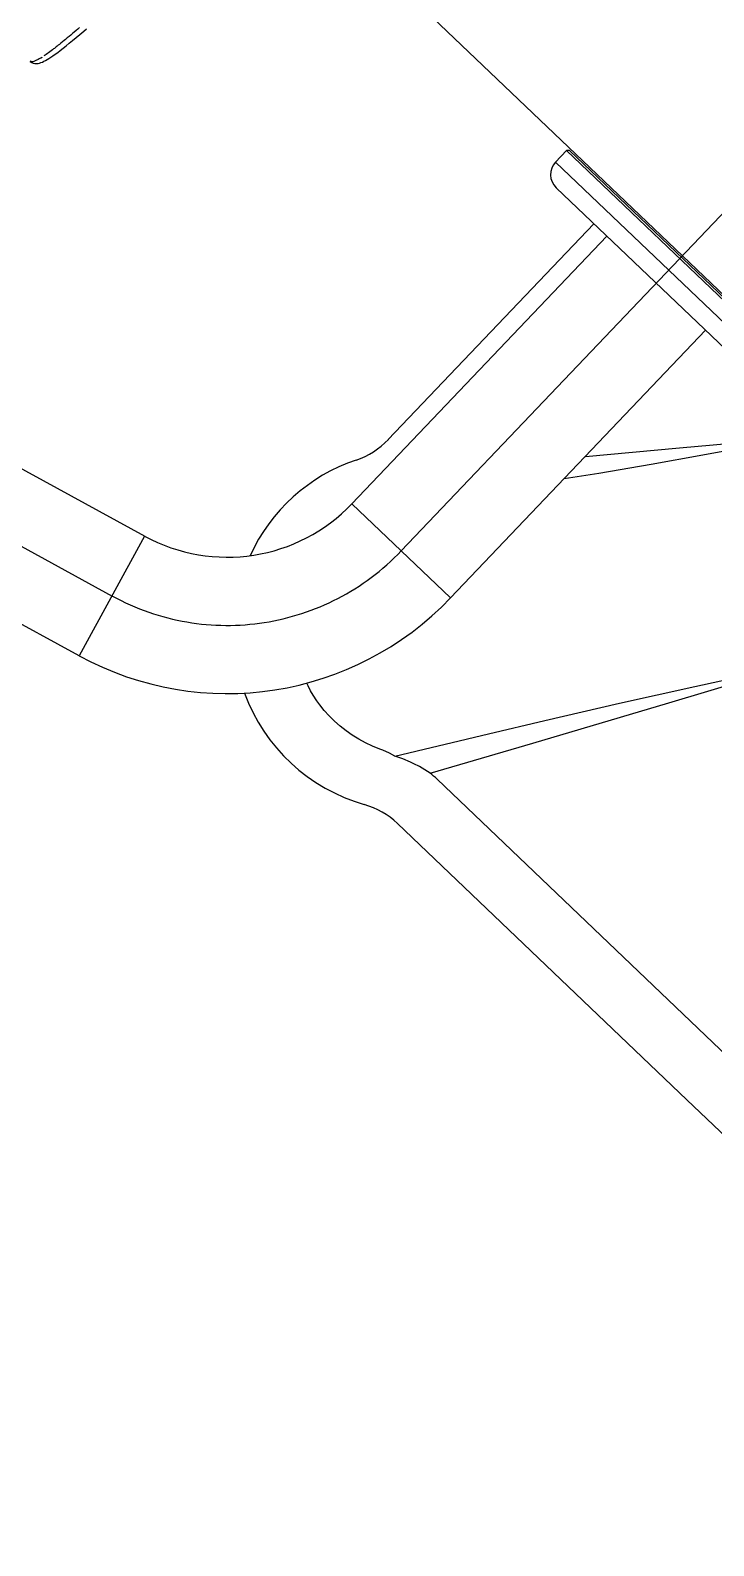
# Model space of a CAD drawing. Header units: millimetres. Extents: x 1145859089 to 1147511753, y -1047484727 to -1047247487.
# Drawn here: x 1146991688.3 to 1146991858.8, y -1047436829.9 to -1047436452.2 of the extents above; entities that cross this region are included whole.
import ezdxf
from ezdxf.xclip import XClip

# ---------------------------------------------------------------- set-up
doc = ezdxf.new("R2010")
doc.units = ezdxf.units.MM
doc.header["$LTSCALE"] = 100
doc.header["$MEASUREMENT"] = 0
doc.header["$XCLIPFRAME"] = 2
doc.linetypes.add('단지배치도$0$CENTER', pattern=[31, 30, -0.5, 0, -0.5])
doc.layers.get('0').update_dxf_attribs({"linetype": 'CONTINUOUS'})
doc.layers.add('XREF', color=135, linetype='CONTINUOUS')
doc.layers.add('단지배치도$0$W240910', color=135, linetype='CONTINUOUS')

# ---------------------------------------------------------------- blocks, each defined once
blk = doc.blocks.new('단지배치도$0$zw$9902')
at = {"layer": '단지배치도$0$W240910', "linetype": 'ByBlock', "ltscale": 20}
for p, q in [((61659.97, -65035.51), (61977.61, -65208.95)), ((61961.3, -65238.79), (61642.49, -65064.71)), ((62041.12, -65071.7), (62159.89, -65184.94)), ((61958.78, -65086.1), (61959.61, -65085.41)), ((61959.61, -65085.41), (61960.49, -65084.67)), ((61960.49, -65084.67), (61961.42, -65083.88)), ((61961.42, -65083.88), (61962.4, -65083.03)), ((61962.4, -65083.03), (61963.07, -65082.45)), ((61954.2, -65089.54), (61954.73, -65089.19)), ((61954.73, -65089.19), (61955.3, -65088.79)), ((61955.3, -65088.79), (61955.9, -65088.35)), ((61955.9, -65088.35), (61956.55, -65087.86)), ((61956.55, -65087.86), (61957.25, -65087.32)), ((61957.25, -65087.32), (61957.99, -65086.74)), ((61957.99, -65086.74), (61958.78, -65086.1)), ((61949.07, -65090.6), (61949.41, -65090.86)), ((61949.41, -65090.86), (61949.81, -65091.05)), ((61949.81, -65091.05), (61950.24, -65091.14)), ((61950.24, -65091.14), (61950.65, -65091.15)), ((61950.65, -65091.15), (61951.02, -65091.1)), ((61951.02, -65091.1), (61951.36, -65091.02)), ((61951.36, -65091.02), (61951.71, -65090.9)), ((61951.71, -65090.9), (61952.07, -65090.76)), ((61952.07, -65090.76), (61952.44, -65090.58)), ((61952.44, -65090.58), (61952.83, -65090.38)), ((61952.83, -65090.38), (61953.26, -65090.13)), ((61953.26, -65090.13), (61953.71, -65089.86)), ((61953.71, -65089.86), (61954.2, -65089.54)), ((62082.86, -65112.84), (62080.1, -65115.74)), ((62152.77, -65185.02), (62080.1, -65115.74)), ((62083.57, -65112.83), (62082.86, -65112.84)), ((62082.86, -65112.84), (62155.53, -65182.13)), ((62083.57, -65112.83), (62155.87, -65181.76)), ((62149.66, -65188.28), (62080.26, -65122.1)), ((62092.92, -65134.18), (62029.32, -65200.88)), ((62038.39, -65184.85), (62089.66, -65131.07)), ((62117.53, -65157.64), (62053.93, -65224.34)), ((62087.54, -65189.09), (62111.01, -65186.95)), ((62111.01, -65186.95), (62132.96, -65184.95)), ((62116.82, -65188.7), (62123.64, -65187.42)), ((62090.91, -65193.23), (62103.95, -65191.01)), ((62103.95, -65191.01), (62116.82, -65188.7)), ((62082.27, -65194.62), (62090.91, -65193.23)), ((62029.32, -65200.88), (62053.93, -65224.34)), ((61977.6, -65208.95), (61961.3, -65238.79)), ((62108.34, -65250.49), (62134.47, -65242.69)), ((62114.84, -65246.4), (62134.17, -65242.24)), ((62018.36, -65246.28), (62018.04, -65245.61)), ((62019.01, -65247.49), (62018.36, -65246.28)), ((62019.63, -65248.56), (62019.01, -65247.49)), ((62096.09, -65250.59), (62114.84, -65246.4)), ((62020.57, -65250), (62019.63, -65248.56)), ((62021.27, -65250.97), (62020.57, -65250)), ((62022.42, -65252.42), (62021.27, -65250.97)), ((62074.42, -65260.53), (62108.34, -65250.49)), ((62077.4, -65254.9), (62096.09, -65250.59)), ((62023.65, -65253.79), (62022.42, -65252.42)), ((62024.97, -65255.1), (62023.65, -65253.79)), ((62026.37, -65256.34), (62024.97, -65255.1)), ((62063.39, -65258.2), (62077.4, -65254.9)), ((62027.84, -65257.49), (62026.37, -65256.34)), ((62029.38, -65258.57), (62027.84, -65257.49)), ((62031.01, -65259.57), (62029.38, -65258.57)), ((62039.99, -65263.82), (62063.39, -65258.2)), ((62032.71, -65260.48), (62031.01, -65259.57)), ((62034.45, -65261.3), (62032.71, -65260.48)), ((62036.25, -65262.03), (62034.45, -65261.3)), ((62037.05, -65262.34), (62036.25, -65262.03)), ((62038.68, -65263.09), (62037.05, -65262.34)), ((62039.99, -65263.82), (62038.68, -65263.09)), ((62048.82, -65268.02), (62074.42, -65260.53)), ((62041.98, -65264.49), (62039.99, -65263.82)), ((62043.88, -65265.27), (62041.98, -65264.49)), ((62044.76, -65265.68), (62043.88, -65265.27)), ((62046.17, -65266.4), (62044.76, -65265.68)), ((62047.53, -65267.19), (62046.17, -65266.4)), ((62048.82, -65268.02), (62047.53, -65267.19)), ((62123.1, -65338.74), (62050.54, -65269.56)), ((62112.88, -65349.46), (62040.67, -65280.61)), ((62112.88, -65349.45), (62185.09, -65418.3))]:
    blk.add_line(p, q, dxfattribs=at)
at = {"layer": '단지배치도$0$W240910', "linetype": '단지배치도$0$CENTER'}
for p, q in [((61651.24, -65050.12), (61969.47, -65223.88)), ((62126.25, -65123.86), (62041.63, -65212.61))]:
    blk.add_line(p, q, dxfattribs=at)
at = {"layer": '단지배치도$0$W240910'}
for centre, radius, start, end in [((56819.18, -60798.97), 5249.43, 201.4083, 356.71209), ((56819.18, -60798.97), 5399.43, 202.10162, 356.71209), ((57394.29, -57699.4), 11431.38, 251.62775, 321.418131), ((57394.29, -57699.4), 11931.38, 251.62775, 321.418131)]:
    blk.add_arc(centre, radius, start, end, dxfattribs=at)
at = {"layer": '단지배치도$0$W240910', "linetype": 'ByBlock', "ltscale": 20}
for centre, radius, start, end in [((61939.46, -65069.68), 23.51, 301.6397, 303.6002), ((62083.36, -65118.84), 4.5, 136.3647, 226.3647), ((62023.95, -65171.08), 19.96, 288.706, 316.365), ((62044.78, -65232.6), 45, 108.7062, 155.3395), ((61998.2, -65171.2), 43, 241.3647, 316.3647), ((61998.2, -65171.2), 77, 241.3647, 316.3647), ((62044.78, -65232.6), 45, 200.12, 254.0232), ((62027.02, -65294.23), 34.09, 46.3646, 50.2397), ((62026.9, -65295.05), 19.96, 46.3644, 74.0234)]:
    blk.add_arc(centre, radius, start, end, dxfattribs=at)
at = {"layer": '단지배치도$0$W240910', "linetype": '단지배치도$0$CENTER'}
blk.add_arc((61998.2, -65171.2), 60, 241.3647, 316.3647, dxfattribs=at)
at = {"layer": '단지배치도$0$W240910', "linetype": 'ByBlock', "ltscale": 20}
for points, knots in [([(61961.36, -65082.13), (61960.8, -65082.69), (61959.6, -65083.64), (61957.94, -65085.08), (61956.5, -65086.25), (61955.62, -65086.95), (61955.27, -65087.22)], [0, 0, 0, 0, 2.386072, 4.590862, 6.60416, 7.947382, 7.947382, 7.947382, 7.947382]), ([(61955.27, -65087.22), (61955.14, -65087.32), (61954.6, -65087.74), (61953.67, -65088.43), (61952.85, -65089), (61952.47, -65089.26)], [0, 0, 0, 0, 0.46951, 2.073771, 3.463146, 3.463146, 3.463146, 3.463146]), ([(61951.79, -65089.69), (61951.69, -65089.76), (61951.31, -65089.98), (61950.71, -65090.32), (61950.04, -65090.59), (61949.49, -65090.77), (61949.17, -65090.64), (61949.07, -65090.54)], [0, 0, 0, 0, 0.365374, 1.313428, 2.041905, 2.562596, 2.986015, 2.986015, 2.986015, 2.986015])]:
    blk.add_open_spline(points, degree=3, knots=knots, dxfattribs=at)
blk = doc.blocks.new('단지배치도')
blk.add_blockref('단지배치도$0$zw$9902', (141034.19, 142437.16))

msp = doc.modelspace()

# ---------------------------------------------------------------- block references
at = {"layer": 'XREF'}
ref = msp.add_blockref('단지배치도', (1146788705.034274, -1047513806.462535), dxfattribs=at)
XClip(ref).set_block_clipping_path([(72982.4064819524, 34919.7593965298), (360382.4067475507, 255319.7593436697)])

doc.saveas('drawing.dxf')
